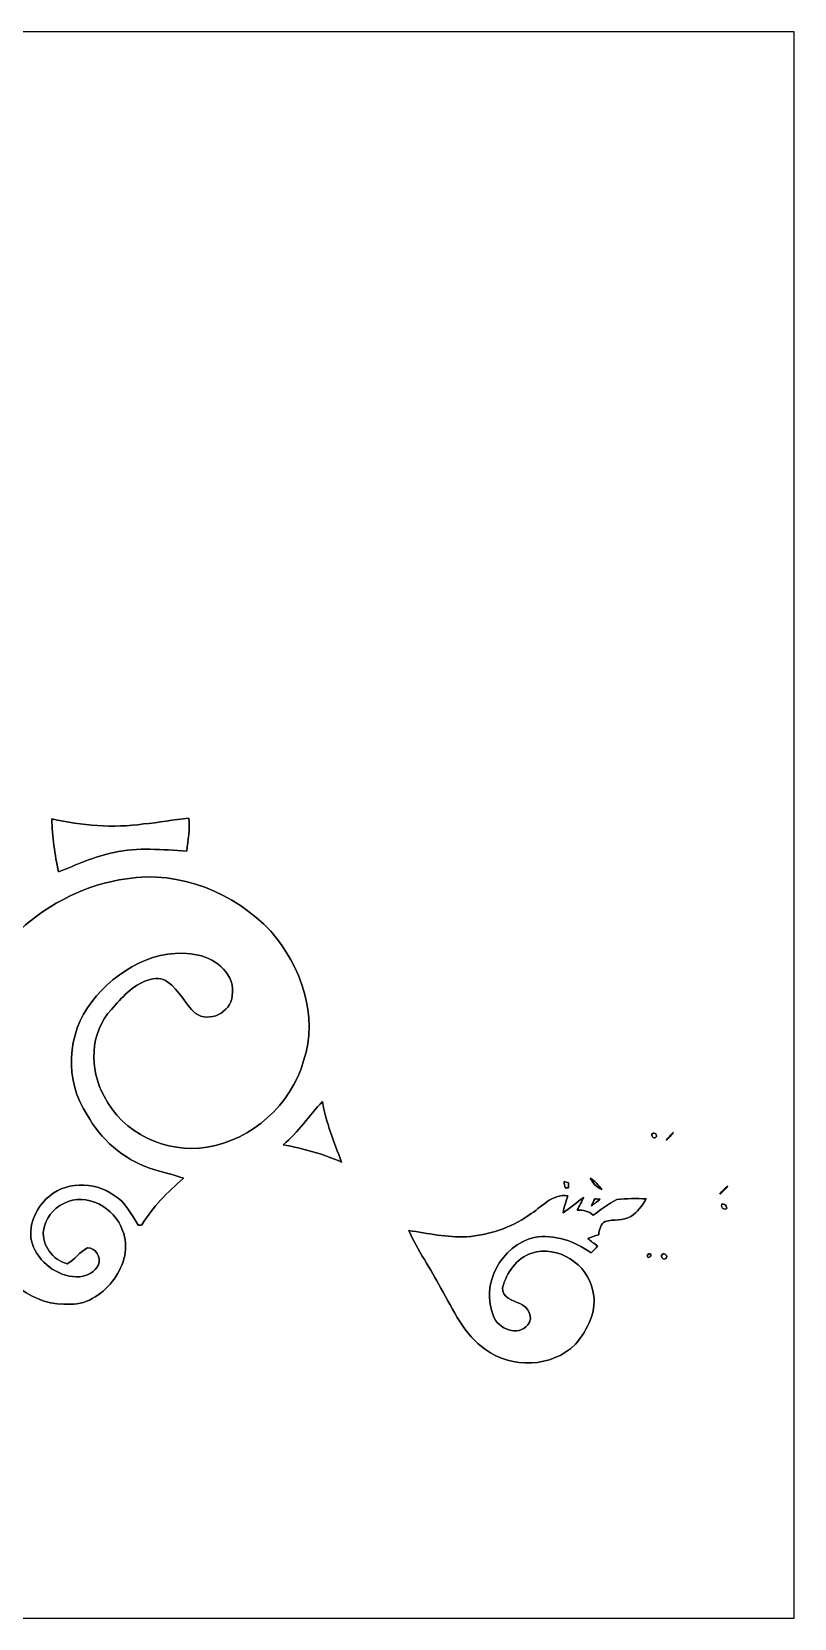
# Model space of a CAD drawing. Header units: centimetres. Extents: x -16.8 to 16.8, y -16.7 to 16.7.
# Drawn here: x 0.76 to 16.77, y -16.67 to 16.67 of the extents above; entities that cross this region are included whole.
import ezdxf

# ---------------------------------------------------------------- set-up
doc = ezdxf.new("R2010")
doc.units = ezdxf.units.CM
doc.header["$MEASUREMENT"] = 0
doc.layers.add('Layer 1', color=7, linetype='Continuous')

msp = doc.modelspace()

# ---------------------------------------------------------------- linework, layer by layer
at = {"layer": 'Layer 1', "color": 7}
for points, knots in [([(-16.77458, 16.66875), (-16.77458, 16.66875), (16.77458, 16.66875), (16.77458, 16.66875), (16.77458, 16.66875), (16.77458, 16.66875), (16.77458, -16.66875), (16.77458, -16.66875), (16.77458, -16.66875), (16.77458, -16.66875), (-16.77458, -16.66875), (-16.77458, -16.66875), (-16.77458, -16.66875), (-16.77458, -16.66875), (-16.77458, 16.66875), (-16.77458, 16.66875), (-16.77458, 16.66875), (-16.77458, 16.66875), (-16.77458, 16.66875), (-16.77458, 16.66875)], [0, 0, 0, 0, 0.16666667, 0.16666667, 0.16666667, 0.16666667, 0.33333333, 0.33333333, 0.33333333, 0.33333333, 0.5, 0.5, 0.5, 0.5, 0.66666667, 0.66666667, 0.66666667, 0.66666667, 1, 1, 1, 1]), ([(3.10374, 0.02258), (3.42406, 0.04163), (3.73874, 0.12241), (4.05871, 0.14111), (4.05871, 0.14111), (4.08129, -0.08819), (4.04036, -0.31926), (4.01179, -0.54681), (4.01179, -0.54681), (3.50379, -0.52388), (2.98662, -0.45896), (2.48603, -0.57785), (2.48603, -0.57785), (2.07857, -0.65334), (1.70356, -0.83855), (1.31833, -0.98284), (1.31833, -0.98284), (1.23649, -0.61807), (1.19027, -0.24659), (1.17687, 0.127), (1.17687, 0.127), (1.80834, -0.01094), (2.46133, -0.07091), (3.10374, 0.02258)], [0, 0, 0, 0, 0.14285714, 0.14285714, 0.14285714, 0.14285714, 0.28571429, 0.28571429, 0.28571429, 0.28571429, 0.42857143, 0.42857143, 0.42857143, 0.42857143, 0.57142857, 0.57142857, 0.57142857, 0.57142857, 0.71428571, 0.71428571, 0.71428571, 0.71428571, 1, 1, 1, 1]), ([(2.74884, -1.1303), (3.86045, -0.94756), (5.01509, -1.42381), (5.77568, -2.23238), (5.77568, -2.23238), (6.40962, -2.95698), (6.7878, -4.00897), (6.46818, -4.95441), (6.46818, -4.95441), (6.20536, -5.87481), (5.38621, -6.61458), (4.43971, -6.76945), (4.43971, -6.76945), (3.59234, -6.91409), (2.65818, -6.47665), (2.27436, -5.69807), (2.27436, -5.69807), (1.96568, -5.13468), (1.97238, -4.35892), (2.43099, -3.87632), (2.43099, -3.87632), (2.64513, -3.63185), (2.87055, -3.36232), (3.19264, -3.26355), (3.19264, -3.26355), (3.32916, -3.20534), (3.49497, -3.20569), (3.61562, -3.29918), (3.61562, -3.29918), (3.85974, -3.46922), (3.97334, -3.76202), (4.19206, -3.95711), (4.19206, -3.95711), (4.49545, -4.16384), (4.92901, -3.93876), (4.96782, -3.59234), (4.96782, -3.59234), (5.04472, -3.16336), (4.64291, -2.8067), (4.25238, -2.73403), (4.25238, -2.73403), (3.39196, -2.54811), (2.53012, -3.04871), (2.02001, -3.71334), (2.02001, -3.71334), (1.49013, -4.37621), (1.43863, -5.3848), (1.91946, -6.08718), (1.91946, -6.08718), (2.20416, -6.60471), (2.67194, -7.0164), (3.23109, -7.21113), (3.23109, -7.21113), (3.46604, -7.28945), (3.71052, -7.33989), (3.94406, -7.4235), (3.94406, -7.4235), (3.61174, -7.70996), (3.29671, -8.02428), (3.07093, -8.40387), (3.07093, -8.40387), (3.05082, -8.40564), (3.01096, -8.40916), (2.9912, -8.41093), (2.9912, -8.41093), (2.85256, -8.17986), (2.72662, -7.92233), (2.48426, -7.78263), (2.48426, -7.78263), (2.06904, -7.47748), (1.4224, -7.48312), (1.05516, -7.86306), (1.05516, -7.86306), (0.79692, -8.11812), (0.64276, -8.52241), (0.7934, -8.87307), (0.7934, -8.87307), (0.95638, -9.24242), (1.35855, -9.51936), (1.76953, -9.49254), (1.76953, -9.49254), (1.92652, -9.47632), (2.08527, -9.38989), (2.15618, -9.24419), (2.15618, -9.24419), (2.22391, -9.08332), (2.10291, -8.88294), (1.92864, -8.88647), (1.92864, -8.88647), (1.75966, -8.96056), (1.66723, -9.14435), (1.49931, -9.22055), (1.49931, -9.22055), (1.1998, -9.13977), (0.96661, -8.83356), (1.00224, -8.51923), (1.00224, -8.51923), (1.0414, -8.27652), (1.19909, -8.05251), (1.4291, -7.9562), (1.4291, -7.9562), (1.90182, -7.69514), (2.50014, -8.04369), (2.66488, -8.51958), (2.66488, -8.51958), (2.80423, -8.86319), (2.70122, -9.25442), (2.48426, -9.54052), (2.48426, -9.54052), (2.27612, -9.83297), (1.94204, -10.07851), (1.56845, -10.06722), (1.56845, -10.06722), (0.81739, -10.12155), (0.09878, -9.5818), (-0.12559, -8.87554), (-0.12559, -8.87554), (-0.22049, -8.55098), (-0.15946, -8.21337), (-0.19368, -7.88282), (-0.19368, -7.88282), (-0.35631, -7.99218), (-0.35807, -8.20349), (-0.36865, -8.37953), (-0.36865, -8.37953), (-0.42016, -8.87271), (-0.2032, -9.34544), (0.0829, -9.73349), (0.0829, -9.73349), (0.02858, -9.80652), (-0.0187, -9.88695), (-0.08573, -9.9501), (-0.08573, -9.9501), (-0.18486, -10.01148), (-0.29986, -10.04429), (-0.39688, -10.10991), (-0.39688, -10.10991), (-0.44556, -10.26901), (-0.43356, -10.44822), (-0.52246, -10.59533), (-0.52246, -10.59533), (-0.62689, -10.76572), (-0.79022, -10.88602), (-0.95462, -10.99397), (-0.95462, -10.99397), (-0.96485, -10.80876), (-0.96485, -10.6239), (-0.95426, -10.43975), (-0.95426, -10.43975), (-0.84949, -10.25878), (-0.6671, -10.1346), (-0.56727, -9.9508), (-0.56727, -9.9508), (-0.54187, -9.83192), (-0.61031, -9.70986), (-0.61666, -9.59485), (-0.61666, -9.59485), (-0.72461, -9.6326), (-0.83044, -9.67669), (-0.93627, -9.71973), (-0.93627, -9.71973), (-0.80574, -9.58744), (-0.67028, -9.45903), (-0.56198, -9.30698), (-0.56198, -9.30698), (-0.68509, -9.31086), (-0.80398, -9.34473), (-0.91758, -9.39024), (-0.91758, -9.39024), (-0.92393, -9.27241), (-0.93169, -9.15705), (-0.95426, -9.04169), (-0.95426, -9.04169), (-0.97966, -9.04804), (-1.03082, -9.06074), (-1.05657, -9.06745), (-1.05657, -9.06745), (-1.06998, -9.17363), (-1.08021, -9.28476), (-1.09361, -9.39271), (-1.09361, -9.39271), (-1.2005, -9.33873), (-1.3081, -9.28582), (-1.42169, -9.24807), (-1.42169, -9.24807), (-1.35043, -9.41388), (-1.22837, -9.54934), (-1.11196, -9.68516), (-1.11196, -9.68516), (-1.19768, -9.64565), (-1.28341, -9.60684), (-1.36948, -9.5698), (-1.36948, -9.5698), (-1.40899, -9.67881), (-1.45203, -9.78923), (-1.49966, -9.89542), (-1.49966, -9.89542), (-1.37301, -10.06193), (-1.22767, -10.21856), (-1.13206, -10.40589), (-1.13206, -10.40589), (-1.11901, -10.58192), (-1.11372, -10.75902), (-1.11548, -10.93646), (-1.11548, -10.93646), (-1.14229, -10.94317), (-1.19592, -10.95657), (-1.22308, -10.96292), (-1.22308, -10.96292), (-1.35749, -10.82992), (-1.49437, -10.69622), (-1.59279, -10.53324), (-1.59279, -10.53324), (-1.64006, -10.38437), (-1.6196, -10.21962), (-1.6824, -10.07639), (-1.6824, -10.07639), (-1.76354, -9.98432), (-1.88489, -9.94128), (-1.99425, -9.89154), (-1.99425, -9.89154), (-1.52329, -9.32321), (-1.11478, -8.68609), (-0.92251, -7.96678), (-0.92251, -7.96678), (-0.73025, -7.23053), (-0.69391, -6.4449), (-0.87983, -5.70371), (-0.87983, -5.70371), (-0.97684, -5.24475), (-0.92322, -4.76779), (-0.79304, -4.32153), (-0.79304, -4.32153), (-0.37006, -2.69381), (1.07668, -1.36278), (2.74884, -1.1303)], [0, 0, 0, 0, 0.01666667, 0.01666667, 0.01666667, 0.01666667, 0.03333333, 0.03333333, 0.03333333, 0.03333333, 0.05, 0.05, 0.05, 0.05, 0.06666667, 0.06666667, 0.06666667, 0.06666667, 0.08333333, 0.08333333, 0.08333333, 0.08333333, 0.1, 0.1, 0.1, 0.1, 0.11666667, 0.11666667, 0.11666667, 0.11666667, 0.13333333, 0.13333333, 0.13333333, 0.13333333, 0.15, 0.15, 0.15, 0.15, 0.16666667, 0.16666667, 0.16666667, 0.16666667, 0.18333333, 0.18333333, 0.18333333, 0.18333333, 0.2, 0.2, 0.2, 0.2, 0.21666667, 0.21666667, 0.21666667, 0.21666667, 0.23333333, 0.23333333, 0.23333333, 0.23333333, 0.25, 0.25, 0.25, 0.25, 0.26666667, 0.26666667, 0.26666667, 0.26666667, 0.28333333, 0.28333333, 0.28333333, 0.28333333, 0.3, 0.3, 0.3, 0.3, 0.31666667, 0.31666667, 0.31666667, 0.31666667, 0.33333333, 0.33333333, 0.33333333, 0.33333333, 0.35, 0.35, 0.35, 0.35, 0.36666667, 0.36666667, 0.36666667, 0.36666667, 0.38333333, 0.38333333, 0.38333333, 0.38333333, 0.4, 0.4, 0.4, 0.4, 0.41666667, 0.41666667, 0.41666667, 0.41666667, 0.43333333, 0.43333333, 0.43333333, 0.43333333, 0.45, 0.45, 0.45, 0.45, 0.46666667, 0.46666667, 0.46666667, 0.46666667, 0.48333333, 0.48333333, 0.48333333, 0.48333333, 0.5, 0.5, 0.5, 0.5, 0.51666667, 0.51666667, 0.51666667, 0.51666667, 0.53333333, 0.53333333, 0.53333333, 0.53333333, 0.55, 0.55, 0.55, 0.55, 0.56666667, 0.56666667, 0.56666667, 0.56666667, 0.58333333, 0.58333333, 0.58333333, 0.58333333, 0.6, 0.6, 0.6, 0.6, 0.61666667, 0.61666667, 0.61666667, 0.61666667, 0.63333333, 0.63333333, 0.63333333, 0.63333333, 0.65, 0.65, 0.65, 0.65, 0.66666667, 0.66666667, 0.66666667, 0.66666667, 0.68333333, 0.68333333, 0.68333333, 0.68333333, 0.7, 0.7, 0.7, 0.7, 0.71666667, 0.71666667, 0.71666667, 0.71666667, 0.73333333, 0.73333333, 0.73333333, 0.73333333, 0.75, 0.75, 0.75, 0.75, 0.76666667, 0.76666667, 0.76666667, 0.76666667, 0.78333333, 0.78333333, 0.78333333, 0.78333333, 0.8, 0.8, 0.8, 0.8, 0.81666667, 0.81666667, 0.81666667, 0.81666667, 0.83333333, 0.83333333, 0.83333333, 0.83333333, 0.85, 0.85, 0.85, 0.85, 0.86666667, 0.86666667, 0.86666667, 0.86666667, 0.88333333, 0.88333333, 0.88333333, 0.88333333, 0.9, 0.9, 0.9, 0.9, 0.91666667, 0.91666667, 0.91666667, 0.91666667, 0.93333333, 0.93333333, 0.93333333, 0.93333333, 0.95, 0.95, 0.95, 0.95, 0.96666667, 0.96666667, 0.96666667, 0.96666667, 1, 1, 1, 1]), ([(6.0392, -6.7183), (6.35776, -6.45513), (6.5846, -6.10694), (6.86506, -5.80849), (6.86506, -5.80849), (6.9342, -6.25193), (7.10636, -6.66644), (7.26475, -7.08307), (7.26475, -7.08307), (6.87387, -6.90668), (6.4576, -6.80438), (6.0392, -6.7183)], [0, 0, 0, 0, 0.25, 0.25, 0.25, 0.25, 0.5, 0.5, 0.5, 0.5, 1, 1, 1, 1]), ([(13.79608, -6.48441), (13.84159, -6.44278), (13.91179, -6.52074), (13.86734, -6.56272), (13.86734, -6.56272), (13.82148, -6.60435), (13.75269, -6.52568), (13.79608, -6.48441)], [0, 0, 0, 0, 0.33333333, 0.33333333, 0.33333333, 0.33333333, 1, 1, 1, 1]), ([(14.08501, -6.62587), (14.13087, -6.56555), (14.18167, -6.50946), (14.23776, -6.45866), (14.23776, -6.45866), (14.19154, -6.51827), (14.14039, -6.57437), (14.08501, -6.62587)], [0, 0, 0, 0, 0.33333333, 0.33333333, 0.33333333, 0.33333333, 1, 1, 1, 1]), ([(11.938, -7.49265), (11.96199, -7.49864), (12.01032, -7.51099), (12.03466, -7.51734), (12.03466, -7.51734), (12.03431, -7.55191), (12.03466, -7.58684), (12.03501, -7.62212), (12.03501, -7.62212), (12.01596, -7.62247), (11.97822, -7.62318), (11.95917, -7.62353), (11.95917, -7.62353), (11.95176, -7.57943), (11.9447, -7.53604), (11.938, -7.49265)], [0, 0, 0, 0, 0.2, 0.2, 0.2, 0.2, 0.4, 0.4, 0.4, 0.4, 0.6, 0.6, 0.6, 0.6, 1, 1, 1, 1]), ([(12.49045, -7.41786), (12.58147, -7.48559), (12.66366, -7.56497), (12.72893, -7.65845), (12.72893, -7.65845), (12.61674, -7.61577), (12.54266, -7.52158), (12.49045, -7.41786)], [0, 0, 0, 0, 0.33333333, 0.33333333, 0.33333333, 0.33333333, 1, 1, 1, 1]), ([(15.20931, -7.75652), (15.25729, -7.69373), (15.31373, -7.63729), (15.37652, -7.58931), (15.37652, -7.58931), (15.32784, -7.65175), (15.27175, -7.70819), (15.20931, -7.75652)], [0, 0, 0, 0, 0.33333333, 0.33333333, 0.33333333, 0.33333333, 1, 1, 1, 1]), ([(11.19717, -8.19644), (11.4621, -8.04263), (11.67871, -7.74241), (12.01773, -7.78898), (12.01773, -7.78898), (11.97786, -7.90716), (11.93518, -8.02499), (11.91789, -8.14952), (11.91789, -8.14952), (12.06571, -8.0451), (12.20717, -7.93221), (12.35322, -7.82532), (12.35322, -7.82532), (12.30842, -7.91422), (12.26114, -8.00171), (12.21634, -8.09096), (12.21634, -8.09096), (12.33805, -8.09061), (12.45835, -8.11354), (12.55289, -8.19679), (12.55289, -8.19679), (12.71305, -8.08037), (12.8711, -7.95972), (13.04749, -7.8673), (13.04749, -7.8673), (13.25245, -7.84648), (13.45953, -7.85072), (13.66626, -7.85248), (13.66626, -7.85248), (13.59076, -8.00135), (13.47611, -8.128), (13.34311, -8.22713), (13.34311, -8.22713), (13.17907, -8.32026), (12.97834, -8.28111), (12.80231, -8.32908), (12.80231, -8.32908), (12.7067, -8.38659), (12.67883, -8.50512), (12.66613, -8.60848), (12.66613, -8.60848), (12.59029, -8.63459), (12.51514, -8.66105), (12.44036, -8.68856), (12.44036, -8.68856), (12.50386, -8.74571), (12.573, -8.79651), (12.64461, -8.84414), (12.64461, -8.84414), (12.59981, -8.89423), (12.5543, -8.94327), (12.50879, -8.99266), (12.50879, -8.99266), (12.16025, -8.75065), (11.74362, -8.58732), (11.31111, -8.66775), (11.31111, -8.66775), (10.62531, -8.82579), (10.16741, -9.66682), (10.45951, -10.31946), (10.45951, -10.31946), (10.54735, -10.59039), (10.97986, -10.75231), (11.17565, -10.50502), (11.17565, -10.50502), (11.309, -10.35156), (11.18164, -10.11484), (11.00984, -10.05699), (11.00984, -10.05699), (10.86309, -9.98714), (10.62355, -9.93352), (10.64683, -9.72361), (10.64683, -9.72361), (10.7255, -9.41141), (10.9407, -9.09743), (11.25855, -8.99901), (11.25855, -8.99901), (11.80959, -8.81521), (12.43612, -9.23114), (12.54372, -9.78817), (12.54372, -9.78817), (12.65096, -10.19739), (12.43083, -10.60309), (12.18001, -10.91036), (12.18001, -10.91036), (11.68365, -11.40248), (10.84086, -11.42788), (10.28841, -11.01796), (10.28841, -11.01796), (9.8298, -10.71915), (9.61602, -10.18893), (9.35143, -9.73279), (9.35143, -9.73279), (9.13659, -9.32286), (8.86601, -8.94292), (8.67657, -8.52029), (8.67657, -8.52029), (9.07874, -8.58238), (9.4809, -8.66881), (9.89083, -8.65434), (9.89083, -8.65434), (10.35332, -8.60672), (10.81899, -8.4776), (11.19717, -8.19644)], [0, 0, 0, 0, 0.03703704, 0.03703704, 0.03703704, 0.03703704, 0.07407407, 0.07407407, 0.07407407, 0.07407407, 0.11111111, 0.11111111, 0.11111111, 0.11111111, 0.14814815, 0.14814815, 0.14814815, 0.14814815, 0.18518519, 0.18518519, 0.18518519, 0.18518519, 0.22222222, 0.22222222, 0.22222222, 0.22222222, 0.25925926, 0.25925926, 0.25925926, 0.25925926, 0.2962963, 0.2962963, 0.2962963, 0.2962963, 0.33333333, 0.33333333, 0.33333333, 0.33333333, 0.37037037, 0.37037037, 0.37037037, 0.37037037, 0.40740741, 0.40740741, 0.40740741, 0.40740741, 0.44444444, 0.44444444, 0.44444444, 0.44444444, 0.48148148, 0.48148148, 0.48148148, 0.48148148, 0.51851852, 0.51851852, 0.51851852, 0.51851852, 0.55555556, 0.55555556, 0.55555556, 0.55555556, 0.59259259, 0.59259259, 0.59259259, 0.59259259, 0.62962963, 0.62962963, 0.62962963, 0.62962963, 0.66666667, 0.66666667, 0.66666667, 0.66666667, 0.7037037, 0.7037037, 0.7037037, 0.7037037, 0.74074074, 0.74074074, 0.74074074, 0.74074074, 0.77777778, 0.77777778, 0.77777778, 0.77777778, 0.81481481, 0.81481481, 0.81481481, 0.81481481, 0.85185185, 0.85185185, 0.85185185, 0.85185185, 0.88888889, 0.88888889, 0.88888889, 0.88888889, 0.92592593, 0.92592593, 0.92592593, 0.92592593, 1, 1, 1, 1]), ([(12.58499, -7.8546), (12.61392, -7.85671), (12.67142, -7.86165), (12.7, -7.86377), (12.7, -7.86377), (12.63862, -7.9121), (12.57617, -7.95902), (12.51303, -8.00488), (12.51303, -8.00488), (12.53702, -7.95479), (12.56101, -7.90469), (12.58499, -7.8546)], [0, 0, 0, 0, 0.25, 0.25, 0.25, 0.25, 0.5, 0.5, 0.5, 0.5, 1, 1, 1, 1]), ([(15.24988, -7.97066), (15.30103, -7.93926), (15.37899, -8.01723), (15.34795, -8.06873), (15.34795, -8.06873), (15.2975, -8.09554), (15.22236, -8.0204), (15.24988, -7.97066)], [0, 0, 0, 0, 0.33333333, 0.33333333, 0.33333333, 0.33333333, 1, 1, 1, 1]), ([(13.71, -9.01171), (13.82783, -8.99266), (13.71071, -9.16234), (13.68107, -9.05157), (13.68107, -9.05157), (13.68848, -9.04169), (13.70295, -9.02159), (13.71, -9.01171)], [0, 0, 0, 0, 0.33333333, 0.33333333, 0.33333333, 0.33333333, 1, 1, 1, 1]), ([(14.00104, -9.02688), (14.04761, -8.97819), (14.12804, -9.05863), (14.08007, -9.1059), (14.08007, -9.1059), (14.03279, -9.15388), (13.95236, -9.07344), (14.00104, -9.02688)], [0, 0, 0, 0, 0.33333333, 0.33333333, 0.33333333, 0.33333333, 1, 1, 1, 1])]:
    msp.add_open_spline(points, degree=3, knots=knots, dxfattribs=at)
at = {"layer": 'Layer 1', "color": 8}
for points, knots in [([(3.10374, 0.02258), (2.46133, -0.07091), (1.80834, -0.01094), (1.17687, 0.127), (1.17687, 0.127), (1.19027, -0.24659), (1.23649, -0.61807), (1.31833, -0.98284), (1.31833, -0.98284), (1.70356, -0.83855), (2.07857, -0.65334), (2.48603, -0.57785), (2.48603, -0.57785), (2.98662, -0.45896), (3.50379, -0.52388), (4.01179, -0.54681), (4.01179, -0.54681), (4.04036, -0.31926), (4.08129, -0.08819), (4.05871, 0.14111), (4.05871, 0.14111), (3.73874, 0.12241), (3.42406, 0.04163), (3.10374, 0.02258), (3.10374, 0.02258), (3.10374, 0.02258), (3.10374, 0.02258), (3.10374, 0.02258)], [0, 0, 0, 0, 0.125, 0.125, 0.125, 0.125, 0.25, 0.25, 0.25, 0.25, 0.375, 0.375, 0.375, 0.375, 0.5, 0.5, 0.5, 0.5, 0.625, 0.625, 0.625, 0.625, 0.75, 0.75, 0.75, 0.75, 1, 1, 1, 1]), ([(2.74884, -1.1303), (1.07668, -1.36278), (-0.37006, -2.69381), (-0.79304, -4.32153), (-0.79304, -4.32153), (-0.92322, -4.76779), (-0.97684, -5.24475), (-0.87983, -5.70371), (-0.87983, -5.70371), (-0.69391, -6.4449), (-0.73025, -7.23053), (-0.92251, -7.96678), (-0.92251, -7.96678), (-1.11478, -8.68609), (-1.52329, -9.32321), (-1.99425, -9.89154), (-1.99425, -9.89154), (-1.88489, -9.94128), (-1.76354, -9.98432), (-1.6824, -10.07639), (-1.6824, -10.07639), (-1.6196, -10.21962), (-1.64006, -10.38437), (-1.59279, -10.53324), (-1.59279, -10.53324), (-1.49437, -10.69622), (-1.35749, -10.82992), (-1.22308, -10.96292), (-1.22308, -10.96292), (-1.19592, -10.95657), (-1.14229, -10.94317), (-1.11548, -10.93646), (-1.11548, -10.93646), (-1.11372, -10.75902), (-1.11901, -10.58192), (-1.13206, -10.40589), (-1.13206, -10.40589), (-1.22767, -10.21856), (-1.37301, -10.06193), (-1.49966, -9.89542), (-1.49966, -9.89542), (-1.45203, -9.78923), (-1.40899, -9.67881), (-1.36948, -9.5698), (-1.36948, -9.5698), (-1.28341, -9.60684), (-1.19768, -9.64565), (-1.11196, -9.68516), (-1.11196, -9.68516), (-1.22837, -9.54934), (-1.35043, -9.41388), (-1.42169, -9.24807), (-1.42169, -9.24807), (-1.3081, -9.28582), (-1.2005, -9.33873), (-1.09361, -9.39271), (-1.09361, -9.39271), (-1.08021, -9.28476), (-1.06998, -9.17363), (-1.05657, -9.06745), (-1.05657, -9.06745), (-1.03082, -9.06074), (-0.97966, -9.04804), (-0.95426, -9.04169), (-0.95426, -9.04169), (-0.93169, -9.15705), (-0.92393, -9.27241), (-0.91758, -9.39024), (-0.91758, -9.39024), (-0.80398, -9.34473), (-0.68509, -9.31086), (-0.56198, -9.30698), (-0.56198, -9.30698), (-0.67028, -9.45903), (-0.80574, -9.58744), (-0.93627, -9.71973), (-0.93627, -9.71973), (-0.83044, -9.67669), (-0.72461, -9.6326), (-0.61666, -9.59485), (-0.61666, -9.59485), (-0.61031, -9.70986), (-0.54187, -9.83192), (-0.56727, -9.9508), (-0.56727, -9.9508), (-0.6671, -10.1346), (-0.84949, -10.25878), (-0.95426, -10.43975), (-0.95426, -10.43975), (-0.96485, -10.6239), (-0.96485, -10.80876), (-0.95462, -10.99397), (-0.95462, -10.99397), (-0.79022, -10.88602), (-0.62689, -10.76572), (-0.52246, -10.59533), (-0.52246, -10.59533), (-0.43356, -10.44822), (-0.44556, -10.26901), (-0.39688, -10.10991), (-0.39688, -10.10991), (-0.29986, -10.04429), (-0.18486, -10.01148), (-0.08573, -9.9501), (-0.08573, -9.9501), (-0.0187, -9.88695), (0.02858, -9.80652), (0.0829, -9.73349), (0.0829, -9.73349), (-0.2032, -9.34544), (-0.42016, -8.87271), (-0.36865, -8.37953), (-0.36865, -8.37953), (-0.35807, -8.20349), (-0.35631, -7.99218), (-0.19368, -7.88282), (-0.19368, -7.88282), (-0.15946, -8.21337), (-0.22049, -8.55098), (-0.12559, -8.87554), (-0.12559, -8.87554), (0.09878, -9.5818), (0.81739, -10.12155), (1.56845, -10.06722), (1.56845, -10.06722), (1.94204, -10.07851), (2.27612, -9.83297), (2.48426, -9.54052), (2.48426, -9.54052), (2.70122, -9.25442), (2.80423, -8.86319), (2.66488, -8.51958), (2.66488, -8.51958), (2.50014, -8.04369), (1.90182, -7.69514), (1.4291, -7.9562), (1.4291, -7.9562), (1.19909, -8.05251), (1.0414, -8.27652), (1.00224, -8.51923), (1.00224, -8.51923), (0.96661, -8.83356), (1.1998, -9.13977), (1.49931, -9.22055), (1.49931, -9.22055), (1.66723, -9.14435), (1.75966, -8.96056), (1.92864, -8.88647), (1.92864, -8.88647), (2.10291, -8.88294), (2.22391, -9.08332), (2.15618, -9.24419), (2.15618, -9.24419), (2.08527, -9.38989), (1.92652, -9.47632), (1.76953, -9.49254), (1.76953, -9.49254), (1.35855, -9.51936), (0.95638, -9.24242), (0.7934, -8.87307), (0.7934, -8.87307), (0.64276, -8.52241), (0.79692, -8.11812), (1.05516, -7.86306), (1.05516, -7.86306), (1.4224, -7.48312), (2.06904, -7.47748), (2.48426, -7.78263), (2.48426, -7.78263), (2.72662, -7.92233), (2.85256, -8.17986), (2.9912, -8.41093), (2.9912, -8.41093), (3.01096, -8.40916), (3.05082, -8.40564), (3.07093, -8.40387), (3.07093, -8.40387), (3.29671, -8.02428), (3.61174, -7.70996), (3.94406, -7.4235), (3.94406, -7.4235), (3.71052, -7.33989), (3.46604, -7.28945), (3.23109, -7.21113), (3.23109, -7.21113), (2.67194, -7.0164), (2.20416, -6.60471), (1.91946, -6.08718), (1.91946, -6.08718), (1.43863, -5.3848), (1.49013, -4.37621), (2.02001, -3.71334), (2.02001, -3.71334), (2.53012, -3.04871), (3.39196, -2.54811), (4.25238, -2.73403), (4.25238, -2.73403), (4.64291, -2.8067), (5.04472, -3.16336), (4.96782, -3.59234), (4.96782, -3.59234), (4.92901, -3.93876), (4.49545, -4.16384), (4.19206, -3.95711), (4.19206, -3.95711), (3.97334, -3.76202), (3.85974, -3.46922), (3.61562, -3.29918), (3.61562, -3.29918), (3.49497, -3.20569), (3.32916, -3.20534), (3.19264, -3.26355), (3.19264, -3.26355), (2.87055, -3.36232), (2.64513, -3.63185), (2.43099, -3.87632), (2.43099, -3.87632), (1.97238, -4.35892), (1.96568, -5.13468), (2.27436, -5.69807), (2.27436, -5.69807), (2.65818, -6.47665), (3.59234, -6.91409), (4.43971, -6.76945), (4.43971, -6.76945), (5.38621, -6.61458), (6.20536, -5.87481), (6.46818, -4.95441), (6.46818, -4.95441), (6.7878, -4.00897), (6.40962, -2.95698), (5.77568, -2.23238), (5.77568, -2.23238), (5.01509, -1.42381), (3.86045, -0.94756), (2.74884, -1.1303), (2.74884, -1.1303), (2.74884, -1.1303), (2.74884, -1.1303), (2.74884, -1.1303)], [0, 0, 0, 0, 0.01639344, 0.01639344, 0.01639344, 0.01639344, 0.03278689, 0.03278689, 0.03278689, 0.03278689, 0.04918033, 0.04918033, 0.04918033, 0.04918033, 0.06557377, 0.06557377, 0.06557377, 0.06557377, 0.08196721, 0.08196721, 0.08196721, 0.08196721, 0.09836066, 0.09836066, 0.09836066, 0.09836066, 0.1147541, 0.1147541, 0.1147541, 0.1147541, 0.13114754, 0.13114754, 0.13114754, 0.13114754, 0.14754098, 0.14754098, 0.14754098, 0.14754098, 0.16393443, 0.16393443, 0.16393443, 0.16393443, 0.18032787, 0.18032787, 0.18032787, 0.18032787, 0.19672131, 0.19672131, 0.19672131, 0.19672131, 0.21311475, 0.21311475, 0.21311475, 0.21311475, 0.2295082, 0.2295082, 0.2295082, 0.2295082, 0.24590164, 0.24590164, 0.24590164, 0.24590164, 0.26229508, 0.26229508, 0.26229508, 0.26229508, 0.27868852, 0.27868852, 0.27868852, 0.27868852, 0.29508197, 0.29508197, 0.29508197, 0.29508197, 0.31147541, 0.31147541, 0.31147541, 0.31147541, 0.32786885, 0.32786885, 0.32786885, 0.32786885, 0.3442623, 0.3442623, 0.3442623, 0.3442623, 0.36065574, 0.36065574, 0.36065574, 0.36065574, 0.37704918, 0.37704918, 0.37704918, 0.37704918, 0.39344262, 0.39344262, 0.39344262, 0.39344262, 0.40983607, 0.40983607, 0.40983607, 0.40983607, 0.42622951, 0.42622951, 0.42622951, 0.42622951, 0.44262295, 0.44262295, 0.44262295, 0.44262295, 0.45901639, 0.45901639, 0.45901639, 0.45901639, 0.47540984, 0.47540984, 0.47540984, 0.47540984, 0.49180328, 0.49180328, 0.49180328, 0.49180328, 0.50819672, 0.50819672, 0.50819672, 0.50819672, 0.52459016, 0.52459016, 0.52459016, 0.52459016, 0.54098361, 0.54098361, 0.54098361, 0.54098361, 0.55737705, 0.55737705, 0.55737705, 0.55737705, 0.57377049, 0.57377049, 0.57377049, 0.57377049, 0.59016393, 0.59016393, 0.59016393, 0.59016393, 0.60655738, 0.60655738, 0.60655738, 0.60655738, 0.62295082, 0.62295082, 0.62295082, 0.62295082, 0.63934426, 0.63934426, 0.63934426, 0.63934426, 0.6557377, 0.6557377, 0.6557377, 0.6557377, 0.67213115, 0.67213115, 0.67213115, 0.67213115, 0.68852459, 0.68852459, 0.68852459, 0.68852459, 0.70491803, 0.70491803, 0.70491803, 0.70491803, 0.72131148, 0.72131148, 0.72131148, 0.72131148, 0.73770492, 0.73770492, 0.73770492, 0.73770492, 0.75409836, 0.75409836, 0.75409836, 0.75409836, 0.7704918, 0.7704918, 0.7704918, 0.7704918, 0.78688525, 0.78688525, 0.78688525, 0.78688525, 0.80327869, 0.80327869, 0.80327869, 0.80327869, 0.81967213, 0.81967213, 0.81967213, 0.81967213, 0.83606557, 0.83606557, 0.83606557, 0.83606557, 0.85245902, 0.85245902, 0.85245902, 0.85245902, 0.86885246, 0.86885246, 0.86885246, 0.86885246, 0.8852459, 0.8852459, 0.8852459, 0.8852459, 0.90163934, 0.90163934, 0.90163934, 0.90163934, 0.91803279, 0.91803279, 0.91803279, 0.91803279, 0.93442623, 0.93442623, 0.93442623, 0.93442623, 0.95081967, 0.95081967, 0.95081967, 0.95081967, 0.96721311, 0.96721311, 0.96721311, 0.96721311, 1, 1, 1, 1]), ([(6.0392, -6.7183), (6.4576, -6.80438), (6.87387, -6.90668), (7.26475, -7.08307), (7.26475, -7.08307), (7.10636, -6.66644), (6.9342, -6.25193), (6.86506, -5.80849), (6.86506, -5.80849), (6.5846, -6.10694), (6.35776, -6.45513), (6.0392, -6.7183), (6.0392, -6.7183), (6.0392, -6.7183), (6.0392, -6.7183), (6.0392, -6.7183)], [0, 0, 0, 0, 0.2, 0.2, 0.2, 0.2, 0.4, 0.4, 0.4, 0.4, 0.6, 0.6, 0.6, 0.6, 1, 1, 1, 1]), ([(13.79608, -6.48441), (13.75269, -6.52568), (13.82148, -6.60435), (13.86734, -6.56272), (13.86734, -6.56272), (13.91179, -6.52074), (13.84159, -6.44278), (13.79608, -6.48441), (13.79608, -6.48441), (13.79608, -6.48441), (13.79608, -6.48441), (13.79608, -6.48441)], [0, 0, 0, 0, 0.25, 0.25, 0.25, 0.25, 0.5, 0.5, 0.5, 0.5, 1, 1, 1, 1]), ([(14.08501, -6.62587), (14.14039, -6.57437), (14.19154, -6.51827), (14.23776, -6.45866), (14.23776, -6.45866), (14.18167, -6.50946), (14.13087, -6.56555), (14.08501, -6.62587), (14.08501, -6.62587), (14.08501, -6.62587), (14.08501, -6.62587), (14.08501, -6.62587)], [0, 0, 0, 0, 0.25, 0.25, 0.25, 0.25, 0.5, 0.5, 0.5, 0.5, 1, 1, 1, 1]), ([(11.938, -7.49265), (11.9447, -7.53604), (11.95176, -7.57943), (11.95917, -7.62353), (11.95917, -7.62353), (11.97822, -7.62318), (12.01596, -7.62247), (12.03501, -7.62212), (12.03501, -7.62212), (12.03466, -7.58684), (12.03431, -7.55191), (12.03466, -7.51734), (12.03466, -7.51734), (12.01032, -7.51099), (11.96199, -7.49864), (11.938, -7.49265), (11.938, -7.49265), (11.938, -7.49265), (11.938, -7.49265), (11.938, -7.49265)], [0, 0, 0, 0, 0.16666667, 0.16666667, 0.16666667, 0.16666667, 0.33333333, 0.33333333, 0.33333333, 0.33333333, 0.5, 0.5, 0.5, 0.5, 0.66666667, 0.66666667, 0.66666667, 0.66666667, 1, 1, 1, 1]), ([(12.49045, -7.41786), (12.54266, -7.52158), (12.61674, -7.61577), (12.72893, -7.65845), (12.72893, -7.65845), (12.66366, -7.56497), (12.58147, -7.48559), (12.49045, -7.41786), (12.49045, -7.41786), (12.49045, -7.41786), (12.49045, -7.41786), (12.49045, -7.41786)], [0, 0, 0, 0, 0.25, 0.25, 0.25, 0.25, 0.5, 0.5, 0.5, 0.5, 1, 1, 1, 1]), ([(15.20931, -7.75652), (15.27175, -7.70819), (15.32784, -7.65175), (15.37652, -7.58931), (15.37652, -7.58931), (15.31373, -7.63729), (15.25729, -7.69373), (15.20931, -7.75652), (15.20931, -7.75652), (15.20931, -7.75652), (15.20931, -7.75652), (15.20931, -7.75652)], [0, 0, 0, 0, 0.25, 0.25, 0.25, 0.25, 0.5, 0.5, 0.5, 0.5, 1, 1, 1, 1]), ([(11.19717, -8.19644), (10.81899, -8.4776), (10.35332, -8.60672), (9.89083, -8.65434), (9.89083, -8.65434), (9.4809, -8.66881), (9.07874, -8.58238), (8.67657, -8.52029), (8.67657, -8.52029), (8.86601, -8.94292), (9.13659, -9.32286), (9.35143, -9.73279), (9.35143, -9.73279), (9.61602, -10.18893), (9.8298, -10.71915), (10.28841, -11.01796), (10.28841, -11.01796), (10.84086, -11.42788), (11.68365, -11.40248), (12.18001, -10.91036), (12.18001, -10.91036), (12.43083, -10.60309), (12.65096, -10.19739), (12.54372, -9.78817), (12.54372, -9.78817), (12.43612, -9.23114), (11.80959, -8.81521), (11.25855, -8.99901), (11.25855, -8.99901), (10.9407, -9.09743), (10.7255, -9.41141), (10.64683, -9.72361), (10.64683, -9.72361), (10.62355, -9.93352), (10.86309, -9.98714), (11.00984, -10.05699), (11.00984, -10.05699), (11.18164, -10.11484), (11.309, -10.35156), (11.17565, -10.50502), (11.17565, -10.50502), (10.97986, -10.75231), (10.54735, -10.59039), (10.45951, -10.31946), (10.45951, -10.31946), (10.16741, -9.66682), (10.62531, -8.82579), (11.31111, -8.66775), (11.31111, -8.66775), (11.74362, -8.58732), (12.16025, -8.75065), (12.50879, -8.99266), (12.50879, -8.99266), (12.5543, -8.94327), (12.59981, -8.89423), (12.64461, -8.84414), (12.64461, -8.84414), (12.573, -8.79651), (12.50386, -8.74571), (12.44036, -8.68856), (12.44036, -8.68856), (12.51514, -8.66105), (12.59029, -8.63459), (12.66613, -8.60848), (12.66613, -8.60848), (12.67883, -8.50512), (12.7067, -8.38659), (12.80231, -8.32908), (12.80231, -8.32908), (12.97834, -8.28111), (13.17907, -8.32026), (13.34311, -8.22713), (13.34311, -8.22713), (13.47611, -8.128), (13.59076, -8.00135), (13.66626, -7.85248), (13.66626, -7.85248), (13.45953, -7.85072), (13.25245, -7.84648), (13.04749, -7.8673), (13.04749, -7.8673), (12.8711, -7.95972), (12.71305, -8.08037), (12.55289, -8.19679), (12.55289, -8.19679), (12.45835, -8.11354), (12.33805, -8.09061), (12.21634, -8.09096), (12.21634, -8.09096), (12.26114, -8.00171), (12.30842, -7.91422), (12.35322, -7.82532), (12.35322, -7.82532), (12.20717, -7.93221), (12.06571, -8.0451), (11.91789, -8.14952), (11.91789, -8.14952), (11.93518, -8.02499), (11.97786, -7.90716), (12.01773, -7.78898), (12.01773, -7.78898), (11.67871, -7.74241), (11.4621, -8.04263), (11.19717, -8.19644), (11.19717, -8.19644), (11.19717, -8.19644), (11.19717, -8.19644), (11.19717, -8.19644)], [0, 0, 0, 0, 0.03571429, 0.03571429, 0.03571429, 0.03571429, 0.07142857, 0.07142857, 0.07142857, 0.07142857, 0.10714286, 0.10714286, 0.10714286, 0.10714286, 0.14285714, 0.14285714, 0.14285714, 0.14285714, 0.17857143, 0.17857143, 0.17857143, 0.17857143, 0.21428571, 0.21428571, 0.21428571, 0.21428571, 0.25, 0.25, 0.25, 0.25, 0.28571429, 0.28571429, 0.28571429, 0.28571429, 0.32142857, 0.32142857, 0.32142857, 0.32142857, 0.35714286, 0.35714286, 0.35714286, 0.35714286, 0.39285714, 0.39285714, 0.39285714, 0.39285714, 0.42857143, 0.42857143, 0.42857143, 0.42857143, 0.46428571, 0.46428571, 0.46428571, 0.46428571, 0.5, 0.5, 0.5, 0.5, 0.53571429, 0.53571429, 0.53571429, 0.53571429, 0.57142857, 0.57142857, 0.57142857, 0.57142857, 0.60714286, 0.60714286, 0.60714286, 0.60714286, 0.64285714, 0.64285714, 0.64285714, 0.64285714, 0.67857143, 0.67857143, 0.67857143, 0.67857143, 0.71428571, 0.71428571, 0.71428571, 0.71428571, 0.75, 0.75, 0.75, 0.75, 0.78571429, 0.78571429, 0.78571429, 0.78571429, 0.82142857, 0.82142857, 0.82142857, 0.82142857, 0.85714286, 0.85714286, 0.85714286, 0.85714286, 0.89285714, 0.89285714, 0.89285714, 0.89285714, 0.92857143, 0.92857143, 0.92857143, 0.92857143, 1, 1, 1, 1]), ([(12.58499, -7.8546), (12.56101, -7.90469), (12.53702, -7.95479), (12.51303, -8.00488), (12.51303, -8.00488), (12.57617, -7.95902), (12.63862, -7.9121), (12.7, -7.86377), (12.7, -7.86377), (12.67142, -7.86165), (12.61392, -7.85671), (12.58499, -7.8546), (12.58499, -7.8546), (12.58499, -7.8546), (12.58499, -7.8546), (12.58499, -7.8546)], [0, 0, 0, 0, 0.2, 0.2, 0.2, 0.2, 0.4, 0.4, 0.4, 0.4, 0.6, 0.6, 0.6, 0.6, 1, 1, 1, 1]), ([(15.24988, -7.97066), (15.22236, -8.0204), (15.2975, -8.09554), (15.34795, -8.06873), (15.34795, -8.06873), (15.37899, -8.01723), (15.30103, -7.93926), (15.24988, -7.97066), (15.24988, -7.97066), (15.24988, -7.97066), (15.24988, -7.97066), (15.24988, -7.97066)], [0, 0, 0, 0, 0.25, 0.25, 0.25, 0.25, 0.5, 0.5, 0.5, 0.5, 1, 1, 1, 1]), ([(13.71, -9.01171), (13.70295, -9.02159), (13.68848, -9.04169), (13.68107, -9.05157), (13.68107, -9.05157), (13.71071, -9.16234), (13.82783, -8.99266), (13.71, -9.01171), (13.71, -9.01171), (13.71, -9.01171), (13.71, -9.01171), (13.71, -9.01171)], [0, 0, 0, 0, 0.25, 0.25, 0.25, 0.25, 0.5, 0.5, 0.5, 0.5, 1, 1, 1, 1]), ([(14.00104, -9.02688), (13.95236, -9.07344), (14.03279, -9.15388), (14.08007, -9.1059), (14.08007, -9.1059), (14.12804, -9.05863), (14.04761, -8.97819), (14.00104, -9.02688), (14.00104, -9.02688), (14.00104, -9.02688), (14.00104, -9.02688), (14.00104, -9.02688)], [0, 0, 0, 0, 0.25, 0.25, 0.25, 0.25, 0.5, 0.5, 0.5, 0.5, 1, 1, 1, 1])]:
    msp.add_open_spline(points, degree=3, knots=knots, dxfattribs=at)

doc.saveas('drawing.dxf')
